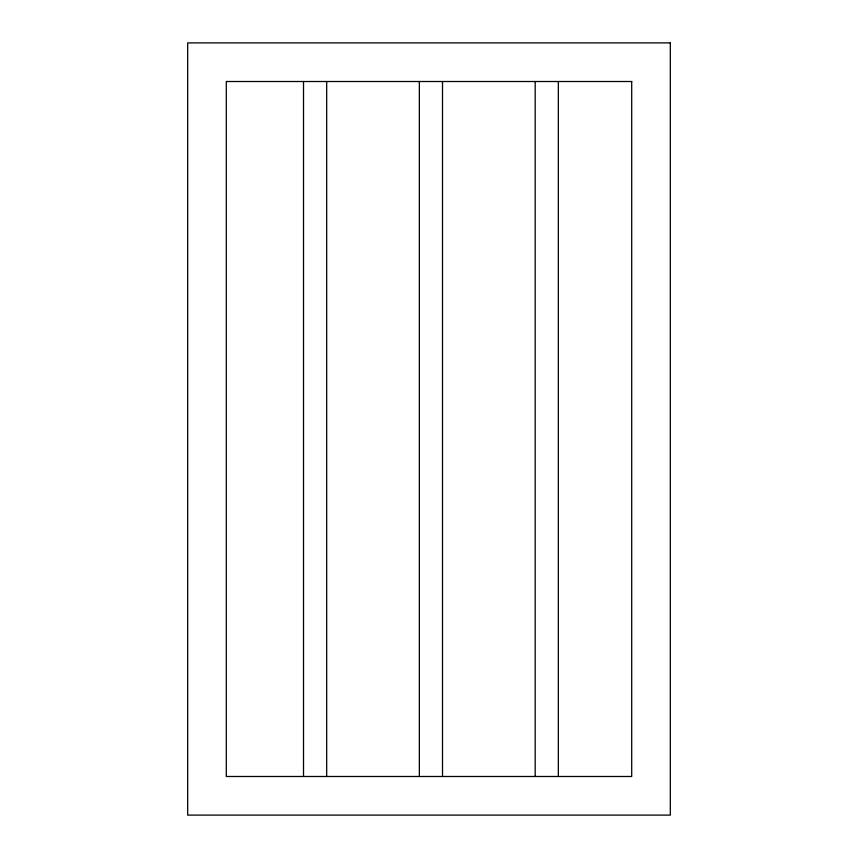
<?xml version="1.0" encoding="UTF-8"?>
<svg xmlns="http://www.w3.org/2000/svg" width="858" height="858" viewBox="0 0 858 858"><rect width="100%" height="100%" fill="white"/><g stroke="black" fill="none" stroke-linecap="round" stroke-linejoin="round"><path stroke-width="1.29" d="M558.344 81.51L558.344 776.49M535.178 81.51L535.178 776.49M442.514 81.51L442.514 776.49M419.348 81.51L419.348 776.49M326.684 81.51L326.684 776.49M303.517 81.51L303.517 776.49M670.312 42.9L187.688 42.9L187.688 815.1L670.312 815.1L670.312 42.9M631.702 81.51L226.298 81.51L226.298 776.49L631.702 776.49L631.702 81.51"/></g></svg>
